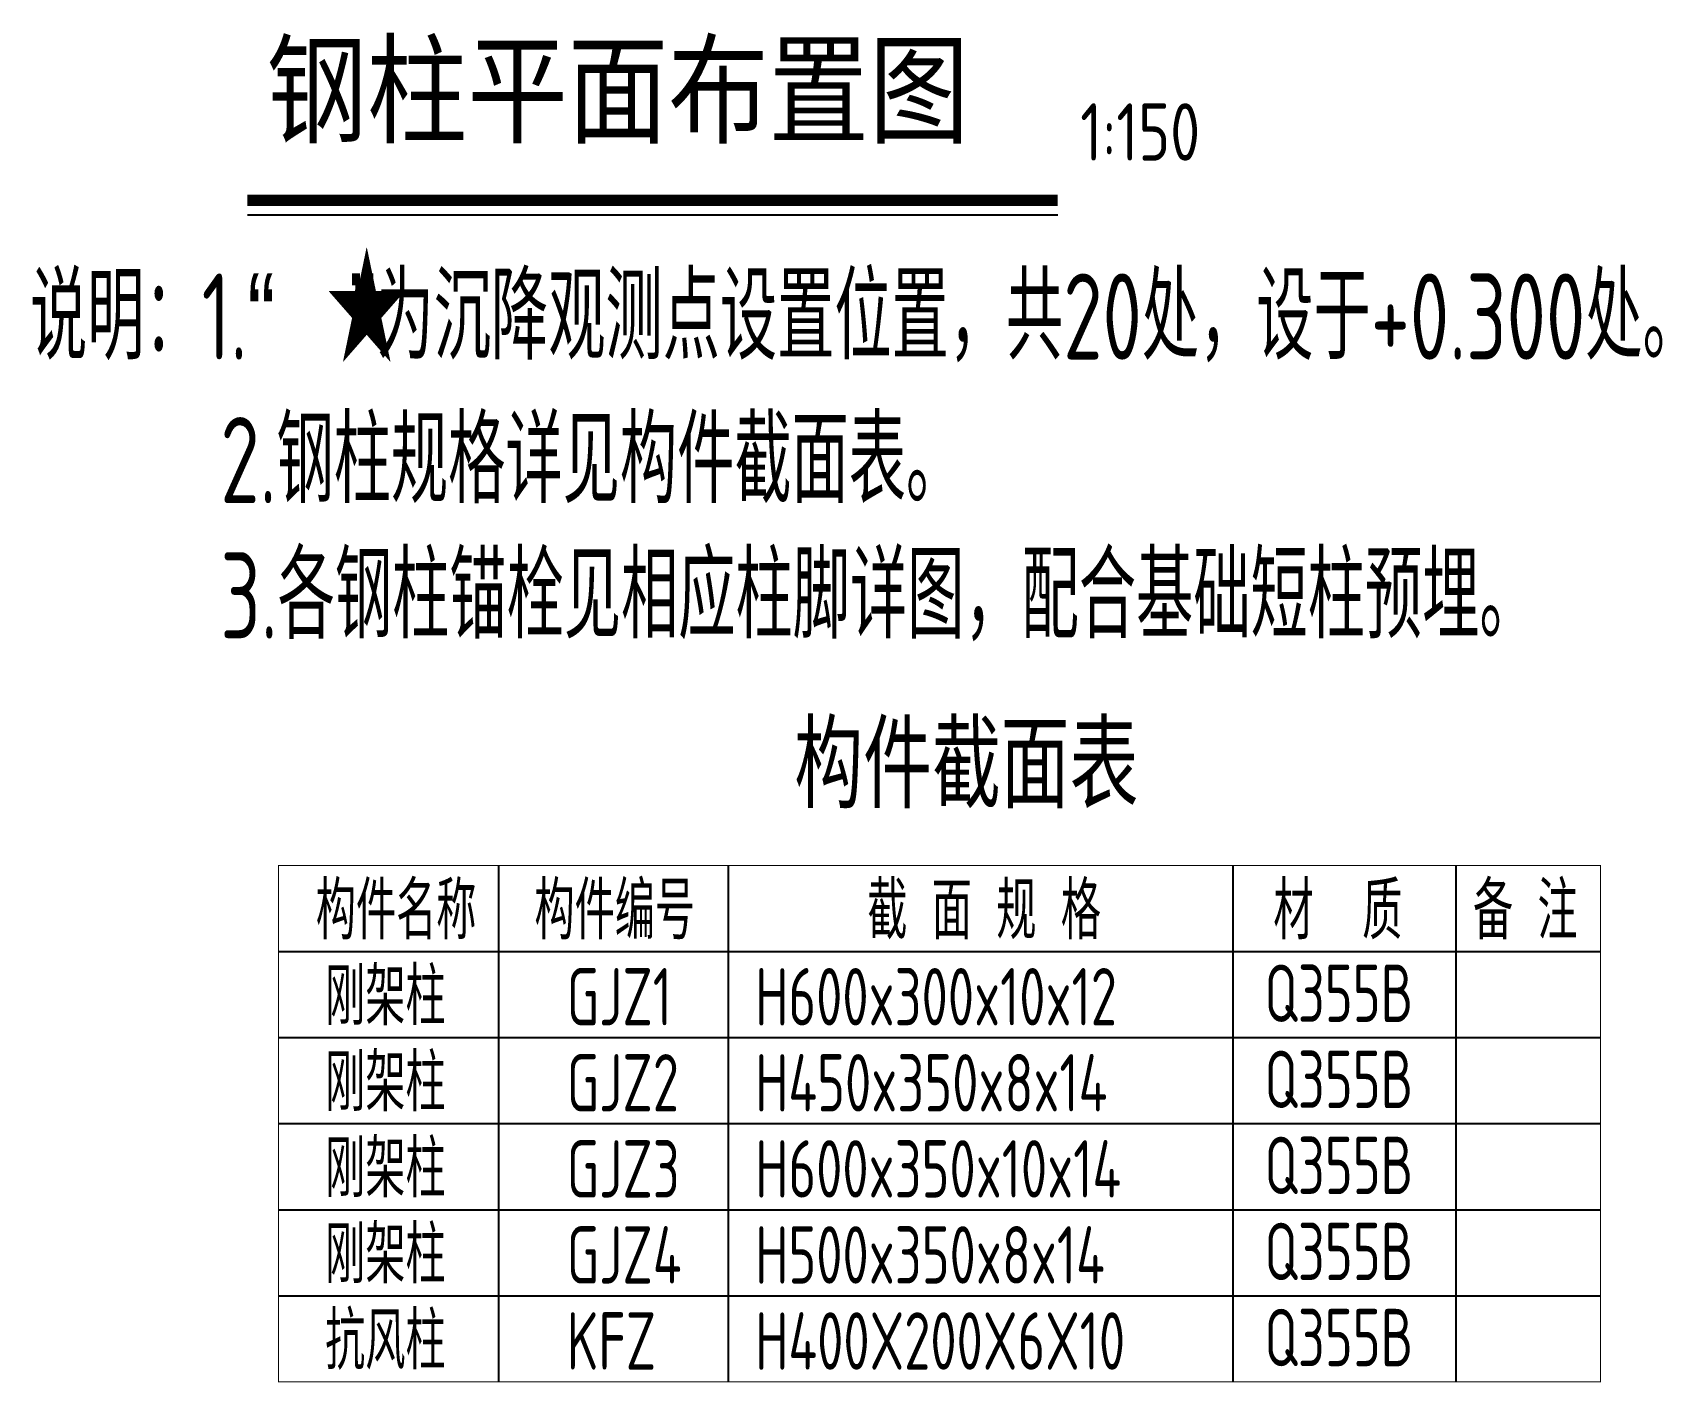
# Model space of a CAD drawing. Extents: x 447413 to 2975780, y -1432727 to 1301644.
# Drawn here: x 2255928 to 2272974, y 74276 to 88391 of the extents above; entities that cross this region are included whole.
import ezdxf
from ezdxf.enums import TextEntityAlignment as Align

# ---------------------------------------------------------------- set-up
doc = ezdxf.new("R2010")
doc.units = 0
doc.header["$LTSCALE"] = 1000
doc.header["$MEASUREMENT"] = 0
doc.linetypes.add('CONTINOUS', pattern=[0])
for name, color, linetype in [('PUB_TEXT', 7, 'Continuous'), ('TAB', 7, 'Continuous'), ('TEXT', 6, 'Continuous'), ('沉降点', 1, 'Continuous'), ('说明', 7, 'Continuous')]:
    doc.layers.add(name, color=color, linetype=linetype)
doc.styles.add('_HZTXT', font='tssdeng.shx', dxfattribs={"width": 0.7, "bigfont": 'HZTXT.shx'})
doc.styles.add('TSSD_Norm', font='tssdeng.shx', dxfattribs={"bigfont": 'tssdchn.shx'})
doc.styles.add('TSSD_REIN', font='Tssdeng.shx', dxfattribs={"width": 0.7, "bigfont": 'hztxt.shx'})
doc.styles.add('标注', font='tssdeng.shx', dxfattribs={"width": 0.8, "bigfont": 'tssdchn.shx'})
doc.styles.add('楷体', font='tssdeng.shx', dxfattribs={"bigfont": 'hztxt.shx'})

msp = doc.modelspace()

# ---------------------------------------------------------------- linework, layer by layer
at = {"layer": 'TAB'}
for p, q in [((2260802.1, 79682.2, 126000), (2260802.1, 74282.2, 126000)), ((2263204.6, 79682.2, 126000), (2263204.6, 74282.2, 126000)), ((2268479.5, 79682.2, 126000), (2268479.5, 74282.2, 126000)), ((2270814.4, 79682.2, 126000), (2270814.4, 74282.2, 126000)), ((2258499, 78782.2, 126000), (2272325.5, 78782.2, 126000)), ((2258499, 77882.2, 126000), (2272325.5, 77882.2, 126000)), ((2258499, 77882.2, 126000), (2272325.5, 77882.2, 126000)), ((2258499, 76982.2, 126000), (2272325.5, 76982.2, 126000)), ((2258499, 76082.2, 126000), (2272325.5, 76082.2, 126000)), ((2258499, 75182.2, 126000), (2272325.5, 75182.2, 126000))]:
    msp.add_line(p, q, dxfattribs=at)
at = {"layer": 'TEXT'}
msp.add_line((2258174.7, 86486.9, 126000), (2266649.9, 86486.9, 126000), dxfattribs=at)
msp.add_line((2258174.7, 86486.9, 126000), (2266649.9, 86486.9, 126000), dxfattribs=at)
at = {"layer": 'TEXT', "const_width": 118.8, "elevation": 126000}
msp.add_lwpolyline([(2258174.7, 86635.4), (2266649.9, 86635.4)], dxfattribs=at)
msp.add_lwpolyline([(2258174.7, 86635.4), (2266649.9, 86635.4)], dxfattribs=at)
at = {"layer": 'TEXT', "color": 3, "linetype": 'Continuous', "const_width": 12, "elevation": 126000}
msp.add_lwpolyline([(2272325.5, 74282.2), (2258499, 74282.2), (2258499, 79682.2), (2272325.5, 79682.2), (2272325.5, 74282.2)], dxfattribs=at)

# ---------------------------------------------------------------- texts
at = {"layer": 'PUB_TEXT', "style": 'TSSD_Norm', "width": 0.7}
for s, p in [('说明：1.“  ”为沉降观测点设置位置，共20处，设于+0.300处。', (2255901.2, 84972, 126000)), ('2.钢柱规格详见构件截面表。', (2257891.7, 83470.4, 126000)), ('3.各钢柱锚栓见相应柱脚详图，配合基础短柱预埋。', (2257891.7, 82054.9, 126000))]:
    msp.add_text(s, height=900, dxfattribs=at).set_placement(p)
at = {"layer": 'TEXT', "style": '楷体'}
msp.add_text('钢柱平面布置图', height=1050, dxfattribs=at).set_placement((2258374.6, 86915.5, 126000), align=Align.BOTTOM_LEFT)
at = {"layer": 'TEXT', "ltscale": 99, "style": 'TSSD_REIN', "width": 0.8}
msp.add_text('1:150', height=600, dxfattribs=at).set_placement((2266884.9, 87051.7, 126000))
at = {"layer": 'TEXT', "style": 'TSSD_Norm', "width": 0.7}
for s, p in [('GJZ1', (2261514.7, 78009.3, 126000)), ('Q355B', (2268811.8, 78045.7, 126000)), ('Q355B', (2268811.8, 77145.7, 126000)), ('GJZ2', (2261514.7, 77109.3, 126000)), ('GJZ3', (2261514.7, 76209.3, 126000)), ('Q355B', (2268811.8, 76245.7, 126000)), ('GJZ4', (2261514.7, 75309.3, 126000)), ('Q355B', (2268811.8, 75345.7, 126000)), ('KFZ', (2261514.7, 74409.3, 126000)), ('Q355B', (2268811.8, 74445.7, 126000))]:
    msp.add_text(s, height=600, dxfattribs=at).set_placement(p)
at = {"layer": 'TEXT', "color": 4, "style": 'TSSD_Norm', "width": 0.7}
for s, p in [('H600x300x10x12', (2263485.8, 78009.3, 126000)), ('H450x350x8x14', (2263485.8, 77109.3, 126000)), ('H600x350x10x14', (2263485.8, 76209.3, 126000)), ('H500x350x8x14', (2263485.8, 75309.3, 126000)), ('H400X200X6X10', (2263485.8, 74409.3, 126000))]:
    msp.add_text(s, height=600, dxfattribs=at).set_placement(p)
at = {"layer": '沉降点', "style": '标注', "width": 0.8}
msp.add_text('★', height=1125, dxfattribs=at).set_placement((2258995.2, 84926.6))
at = {"layer": '说明', "linetype": 'CONTINOUS', "style": 'TSSD_REIN', "width": 0.8}
msp.add_text('构件截面表', height=900, dxfattribs=at).set_placement((2263894, 80280, 126000))
at = {"layer": '说明', "style": '_HZTXT', "width": 0.7}
for s, p in [('构件名称', (2258890.2, 78909.3, 126000)), ('构件编号', (2261177.3, 78909.3, 126000)), ('截 面 规 格', (2264657.6, 78909.3, 126000)), ('材  质', (2268904.8, 78909.3, 126000)), ('备 注', (2270992.8, 78909.3, 126000)), ('刚架柱', (2258987.7, 78011.7, 126000)), ('刚架柱', (2258987.7, 77111.7, 126000)), ('刚架柱', (2258987.7, 76211.7, 126000)), ('刚架柱', (2258987.7, 75311.7, 126000)), ('抗风柱', (2258987.7, 74411.7, 126000))]:
    msp.add_text(s, height=600, dxfattribs=at).set_placement(p)

doc.saveas('drawing.dxf')
